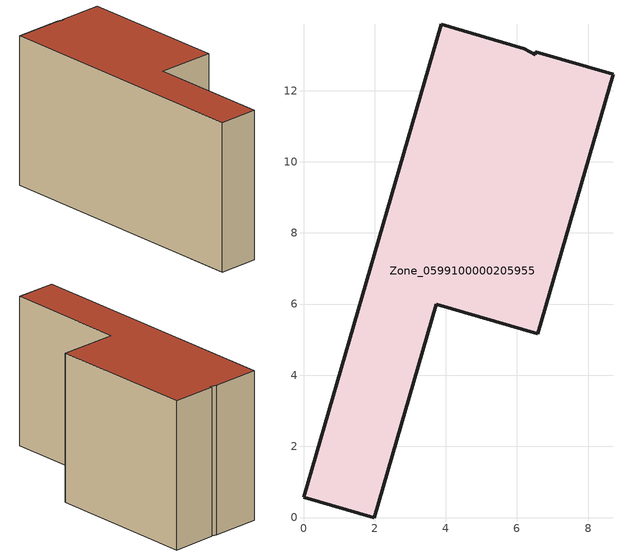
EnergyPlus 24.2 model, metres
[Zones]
Zone_0599100000205955
 floor ground (C_G): 0,0.57 3.87,13.86 6.21,13.18 6.51,13.02 6.52,13.09 8.7,12.46 6.58,5.17 3.73,6 1.99,0 z0
 wall outside (C_F): 3.87,13.86 0,0.57 1.99,0 3.73,6 6.58,5.17 8.7,12.46 6.52,13.09 6.51,13.02 6.21,13.18 3.87,13.86 z0:7.66
 roof outside (C_R): 6.21,13.18 3.87,13.86 0,0.57 1.99,0 3.73,6 6.58,5.17 8.7,12.46 6.52,13.09 6.51,13.02 z7.66
[BUILDING]
Pand.0599100000205955: North Axis=0; Terrain=City; Loads Convergence Tolerance Value=0.04; Temperature Convergence Tolerance Value=0.4; Solar Distribution=FullExterior; Maximum Number of Warmup Days=25; Minimum Number of Warmup Days=1
[Site:Location]
Rotterdam.The.Hague.AP_ZH_NLD Design_Conditions: Latitude=51.96; Longitude=4.45; Time Zone=1; Elevation=-4.5
[SITE:GROUNDTEMPERATURE:BUILDINGSURFACE]
18, 18, 18, 18, 18, 18, 18, 18, 18, 18, 18, 18
[MATERIAL] Thermal Absorptance=0.9; Solar Absorptance=0.7; Visible Absorptance=0.7
Name | Roughness | Thickness | Conductivity | Density | Specific Heat
G.TI.1946 | MediumSmooth | 0.15 | 1 | 540 | 1210
F.TI.1946 | Rough | 0.3 | 0.857143 | 1920 | 840
R.TI.1946 | MediumRough | 0.2 | 0.1 | 1500 | 1000
[CONSTRUCTION]
C_G: G.TI.1946
C_F: F.TI.1946
C_R: R.TI.1946
[ZONE]
Zone_0599100000205955: Type=1; Multiplier=1; Ceiling Height=Autocalculate; Volume=Autocalculate; Floor Area=autocalculate; Part of Total Floor Area=Yes
[ZONEINFILTRATION:DESIGNFLOWRATE]
Infil_Zone_0599100000205955: Zone or ZoneList or Space or SpaceList=Zone_0599100000205955; Schedule=AlwaysOn; Design Flow Rate Calculation Method=Flow/Area; Flow Rate per Floor Area=0.003; Constant Term Coefficient=1; Temperature Term Coefficient=0; Velocity Term Coefficient=0; Velocity Squared Term Coefficient=0
[HVACTEMPLATE:ZONE:IDEALLOADSAIRSYSTEM]
Zone_0599100000205955: Maximum Heating Supply Air Temperature=50; Minimum Cooling Supply Air Temperature=13; Maximum Heating Supply Air Humidity Ratio=0.0156; Minimum Cooling Supply Air Humidity Ratio=0.0077; Heating Limit=NoLimit; Cooling Limit=NoLimit; Dehumidification Control Type=ConstantSensibleHeatRatio; Cooling Sensible Heat Ratio=0.7; Dehumidification Setpoint=60; Humidification Control Type=None; Humidification Setpoint=30; Outdoor Air Method=None; Outdoor Air Flow Rate per Person=0.00944; Outdoor Air Flow Rate per Zone Floor Area=0; Outdoor Air Flow Rate per Zone=0; Demand Controlled Ventilation Type=None; Outdoor Air Economizer Type=NoEconomizer; Heat Recovery Type=None; Sensible Heat Recovery Effectiveness=0.7; Latent Heat Recovery Effectiveness=0.65
[ZONECONTROL:THERMOSTAT]
ThermostatControl_Zone_0599100000205955: Zone or ZoneList=Zone_0599100000205955; Control Type Schedule=DualSetpointControlType; Control 1=Thermostat_Zone_0599100000205955; Temperature Difference Between Cutout And Setpoint=0
[THERMOSTATSETPOINT:DUALSETPOINT]
Thermostat_Zone_0599100000205955: Heating Setpoint Temperature Schedule=HeatingSetpoint_Zone_0599100000205955; Cooling Setpoint Temperature Schedule=CoolingSetpoint_Zone_0599100000205955
[SCHEDULE:COMPACT]
HeatingSetpoint_Zone_0599100000205955: Through: 12/31, For: AllDays, Until: 24:00, 21
CoolingSetpoint_Zone_0599100000205955: Through: 12/31, For: AllDays, Until: 24:00, 24
DualSetpointControlType: Through: 12/31, For: AllDays, Until: 24:00, 4
AlwaysOn: Through: 12/31, For: AllDays, Until: 24:00, 1
